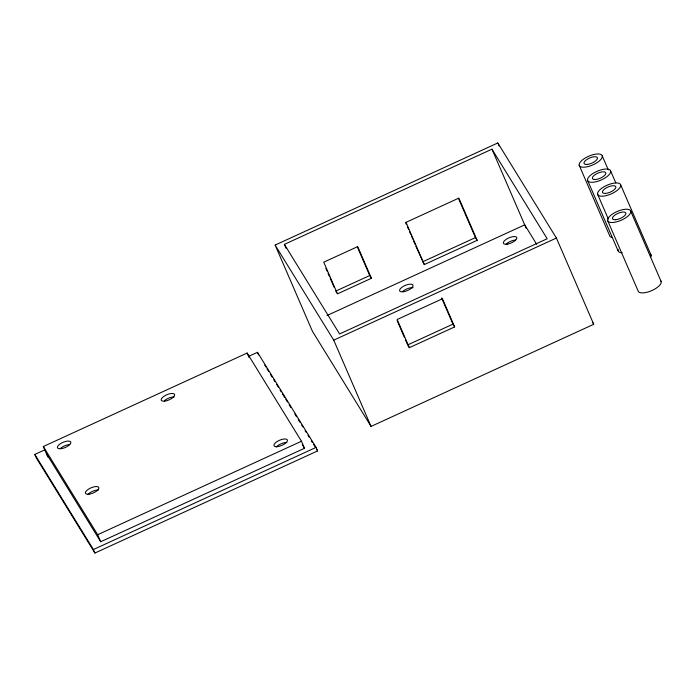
<?xml version="1.0" encoding="UTF-8"?>
<svg xmlns="http://www.w3.org/2000/svg" width="696" height="696" viewBox="0 0 696 696"><rect width="100%" height="100%" fill="white"/><g stroke="black" fill="none" stroke-linecap="round" stroke-linejoin="round"><path stroke-width="1.04" d="M275.129 245.079L497.814 142.958L556.417 238.041L593.731 324.293L371.055 426.413L312.452 331.322L275.129 245.079L333.732 340.161L371.055 426.413M284.377 244.374L491.968 149.17L547.169 238.745L339.578 333.95L284.377 244.374L286.1 248.359M371.429 278.287L357.718 246.601L323.744 262.175L337.456 293.86L371.429 278.287L369.724 275.529L335.759 291.102L336.89 292.938M422.603 261.827L475.446 237.597L477.143 240.346L424.299 264.584L415.799 246.106M327.016 315.523L524.714 224.86L536.668 244.252M47.885 457.072L43.309 446.51L247.124 353.046L301.472 441.247L304.517 448.285L100.711 541.749L46.362 453.557M248.611 356.378L257.485 352.315L316.08 447.397L317.602 450.921L94.917 553.042L36.322 457.959L34.8 454.436L44.657 449.921M333.732 340.161L556.417 238.041M454.645 326.902L452.948 324.145L407.656 344.92L409.352 347.669L454.645 326.902L442.456 298.741L397.164 319.507L409.352 347.669M43.309 446.51L97.666 534.711L301.472 441.247M34.8 454.436L93.394 549.527L316.08 447.397M592.601 322.439L593.731 324.293M264.697 365.069L265.837 366.914M266.968 368.758L268.682 371.525M270.387 374.3L272.092 377.067M273.798 379.833L274.937 381.686M276.643 384.453L278.348 387.22M280.053 389.995L281.193 391.839M282.332 393.684L284.603 397.381M285.743 399.226L287.448 401.992M289.162 404.759L290.867 407.534M294.852 413.998L296.557 416.765M298.262 419.531L299.967 422.307M301.673 425.073L302.812 426.918M305.092 430.615L306.223 432.46M307.936 435.226L309.067 437.071M311.347 440.768L312.487 442.613M313.618 444.457L315.332 447.232M316.462 449.077L317.602 450.921M302.255 444.605L304.517 448.285M620.693 184.927A12.476 4.811 -23.4 0 1 604.354 196.002A12.476 4.811 -23.4 0 1 602.371 187.798A12.476 4.811 -23.4 0 1 620.693 184.927L651.16 255.328M630.733 211.219A12.476 4.811 -23.4 0 1 614.403 222.294A12.476 4.811 -23.4 0 1 612.419 214.09A12.476 4.811 -23.4 0 1 630.733 211.219L661.2 281.628M610.653 171.007A12.476 4.811 -23.4 0 1 594.323 182.082A12.476 4.811 -23.4 0 1 592.34 173.878A12.476 4.811 -23.4 0 1 610.653 171.007L615.803 182.909M602.266 155.939A12.476 4.811 -23.4 0 1 585.936 167.014A12.476 4.811 -23.4 0 1 583.953 158.81A12.476 4.811 -23.4 0 1 602.266 155.939L608.269 169.824M597.594 194.227L608.321 219.014M607.634 220.519L638.101 290.919A12.476 4.811 -23.4 0 0 652.291 290.363A12.476 4.811 -23.4 0 0 660.513 280.558M587.554 180.308L618.022 250.708M579.168 165.239L609.635 235.64A12.476 4.811 -23.4 0 0 611.749 237.388M497.814 142.958L499.102 145.934M491.968 149.17L526.237 228.384M477.143 240.346L458.864 198.108L406.02 222.337L424.299 264.584M458.438 198.299L475.446 237.597M441.595 297.931L452.948 324.145M405.594 222.529L406.447 224.495M407.299 226.461L408.569 229.41M409.422 231.368L410.701 234.317M411.553 236.283L412.824 239.233M413.676 241.199L414.947 244.139M397.146 320.639L404.289 337.151M405.55 340.066L407.23 343.946M357.3 246.81L369.724 275.529M325.902 268.334L327.19 271.301M328.051 273.284L329.33 276.251M330.191 278.235L334.045 287.144M257.485 352.315L258.625 354.951M247.124 353.046L249.029 357.448M97.666 534.711L100.711 541.749M93.394 549.527L94.917 553.042M506.14 244.113A7.273 2.81 -23.4 0 1 515.597 240.059M650.464 254.266A12.476 4.811 -23.4 0 1 651.056 256.72M622.215 252.7A12.476 4.811 -23.4 0 1 618.118 249.325M402.427 291.633A7.273 2.81 -23.4 0 1 413.172 287.761M164.491 400.557A7.273 2.81 -23.4 0 1 174.061 396.99M60.274 448.537A7.273 2.81 -23.4 0 1 69.765 444.579M87.713 494.612A7.273 2.81 -23.4 0 1 98.327 490.062M276.286 446.997A7.273 2.81 -23.4 0 1 286.909 442.499M507.662 244.087A7.273 2.81 -23.4 0 0 516.78 237.536A7.273 2.81 -23.4 0 0 505.835 239.581A7.273 2.81 -23.4 0 0 507.662 244.087M403.741 291.711A7.273 2.81 -23.4 0 0 413.006 285.195A7.273 2.81 -23.4 0 0 402.149 287.1A7.273 2.81 -23.4 0 0 403.741 291.711M615.568 219.719A7.273 2.81 -23.4 0 0 625.948 213.568A7.273 2.81 -23.4 0 0 616.038 214.325A7.273 2.81 -23.4 0 0 615.568 219.719M605.52 193.418A7.273 2.81 -23.4 0 0 615.908 187.276A7.273 2.81 -23.4 0 0 605.998 188.033A7.273 2.81 -23.4 0 0 605.52 193.418M595.489 179.507A7.273 2.81 -23.4 0 0 605.868 173.356A7.273 2.81 -23.4 0 0 595.959 174.113A7.273 2.81 -23.4 0 0 595.489 179.507M587.093 164.439A7.273 2.81 -23.4 0 0 597.481 158.288A7.273 2.81 -23.4 0 0 587.572 159.045A7.273 2.81 -23.4 0 0 587.093 164.439M164.726 401.131A7.273 2.81 -23.4 0 0 174.679 394.806A7.273 2.81 -23.4 0 0 164.334 396.05A7.273 2.81 -23.4 0 0 164.726 401.131M61.526 448.642A7.273 2.81 -23.4 0 0 70.827 442.125A7.273 2.81 -23.4 0 0 59.995 444.005A7.273 2.81 -23.4 0 0 61.526 448.642M88.914 494.212A7.273 2.81 -23.4 0 0 98.91 487.896A7.273 2.81 -23.4 0 0 88.601 489.097A7.273 2.81 -23.4 0 0 88.914 494.212M277.365 446.649A7.273 2.81 -23.4 0 0 287.439 440.359A7.273 2.81 -23.4 0 0 277.199 441.481A7.273 2.81 -23.4 0 0 277.365 446.649"/></g></svg>
